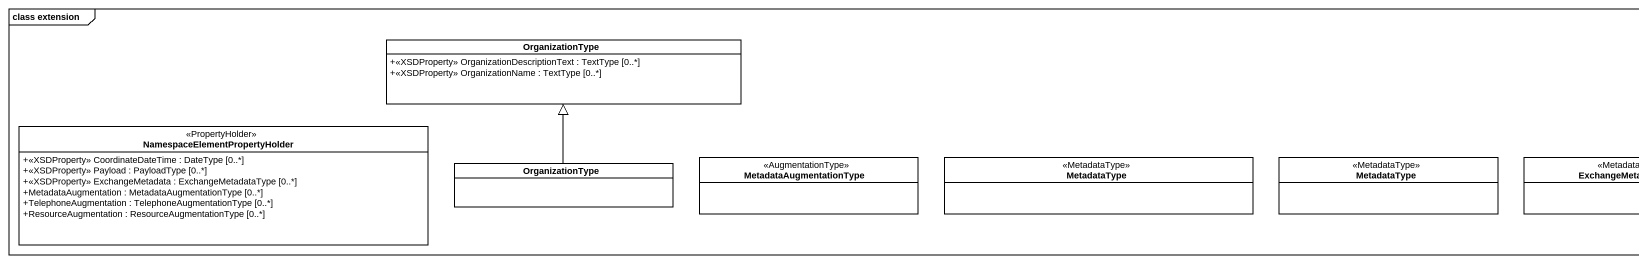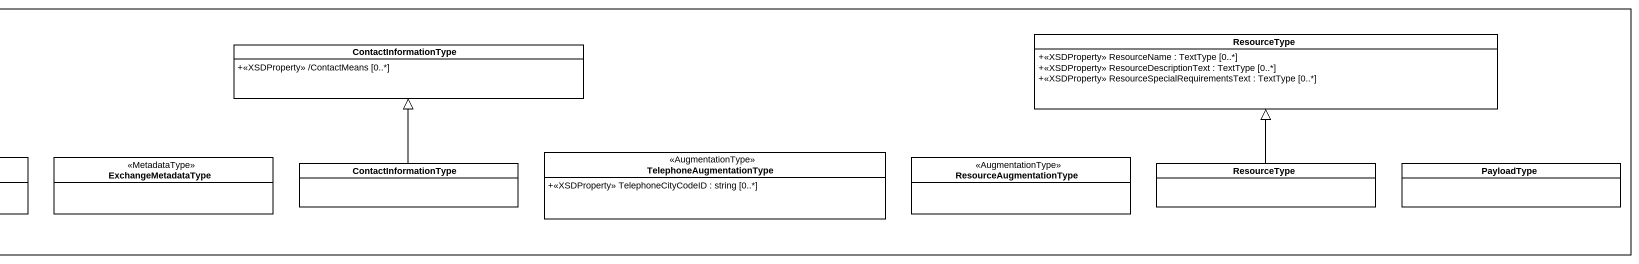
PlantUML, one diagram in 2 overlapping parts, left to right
@startuml
mainframe class extension
hide circle
hide empty members
skinparam classAttributeIconSize 0
class OrganizationType {
  +<<XSDProperty>> OrganizationDescriptionText : TextType [0..*]
  +<<XSDProperty>> OrganizationName : TextType [0..*]
}
class ResourceType {
  +<<XSDProperty>> ResourceName : TextType [0..*]
  +<<XSDProperty>> ResourceDescriptionText : TextType [0..*]
  +<<XSDProperty>> ResourceSpecialRequirementsText : TextType [0..*]
}
class ContactInformationType {
  +<<XSDProperty>> /ContactMeans [0..*]
}
class "NamespaceElementPropertyHolder" as NamespaceElementPropertyHold <<PropertyHolder>> {
  +<<XSDProperty>> CoordinateDateTime : DateType [0..*]
  +<<XSDProperty>> Payload : PayloadType [0..*]
  +<<XSDProperty>> ExchangeMetadata : ExchangeMetadataType [0..*]
  +MetadataAugmentation : MetadataAugmentationType [0..*]
  +TelephoneAugmentation : TelephoneAugmentationType [0..*]
  +ResourceAugmentation : ResourceAugmentationType [0..*]
}
class MetadataAugmentationType <<AugmentationType>>
class MetadataType <<MetadataType>>
class "MetadataType" as MetadataType_2 <<MetadataType>>
class ExchangeMetadataType <<MetadataType>>
class TelephoneAugmentationType <<AugmentationType>> {
  +<<XSDProperty>> TelephoneCityCodeID : string [0..*]
}
class ResourceAugmentationType <<AugmentationType>>
class "OrganizationType" as OrganizationType_2
class "ContactInformationType" as ContactInformationType_2
class "ResourceType" as ResourceType_2
class PayloadType
OrganizationType_2 -up-|> OrganizationType
ContactInformationType_2 -up-|> ContactInformationType
ResourceType_2 -up-|> ResourceType
@enduml
